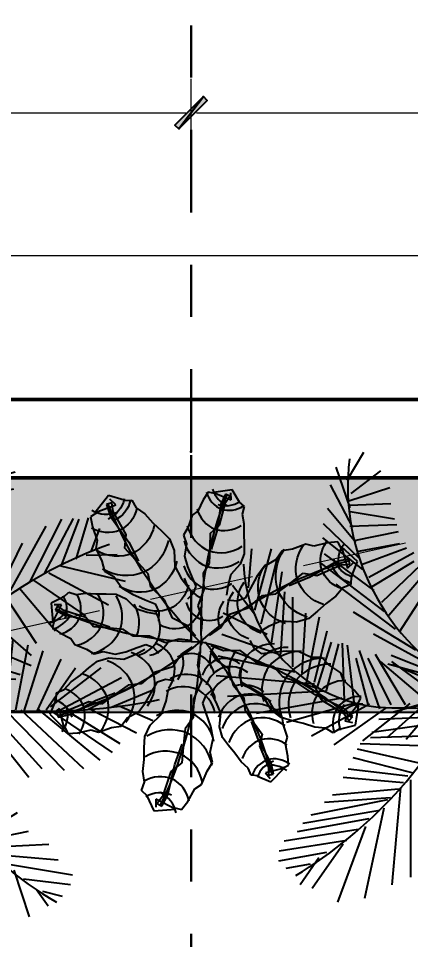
# Model space of a CAD drawing. Header units: millimetres. Extents: x 10610 to 10705, y -16613.7 to -16584.2.
# Drawn here: x 10619.935 to 10620.686, y -16588.079 to -16586.313 of the extents above; entities that cross this region are included whole.
import ezdxf
from ezdxf.enums import TextEntityAlignment as Align

# ---------------------------------------------------------------- set-up
doc = ezdxf.new("R2010")
doc.units = ezdxf.units.MM
doc.linetypes.add('HIDDEN', pattern=[0.375, 0.25, -0.125])
doc.linetypes.add('Punto & Rayas', pattern=[0.335139, 0.15875, -0.088194, 0, -0.088194])
doc.layers.add('01_GRIS 250', color=250, linetype='Continuous', lineweight=9)
doc.layers.add('Muro sin techar', color=160, linetype='Continuous', lineweight=40)
doc.layers.add('Nuevo_Estructura - Forjados', color=7, linetype='Continuous')
doc.layers.add('Nuevo_Estructura - Forjados_Pluma_Nº__209', color=7, linetype='Continuous', lineweight=30, true_color=0x3e4f7b)
doc.layers.add('Nuevo_Estructura - Forjados_Pluma_Nº__219', color=7, linetype='Continuous', lineweight=13, true_color=0x404b6a)
doc.styles.add('Estilo_Generado_1', font='arial.ttf')
doc.styles.add('mahico', font='GOTHIC.TTF', dxfattribs={"width": 0.75})
doc.dimstyles.new('Copia de 50 P', dxfattribs={"dimtxt": 0.1, "dimasz": 0.01, "dimexe": 0.065, "dimexo": 0.0625, "dimgap": 0.025, "dimtad": 1, "dimtih": 1, "dimtoh": 1, "dimzin": 0, "dimdsep": 46, "dimtxsty": 'mahico', "dimblk": 'pa cotas', "dimcen": 0.09, "dimdle": 0.3, "dimclrd": 256, "dimclre": 256, "dimclrt": 256, "dimadec": 0, "dimazin": 0, "dimtfac": 1, "dimtofl": 0, "dimtmove": 0, "dimatfit": 3, "dimfxl": 0.15, "dimfxlon": 1, "dimtolj": 1, "dimtzin": 0, "dimlwd": 5, "dimlwe": 5, "dimarcsym": 0})

# ---------------------------------------------------------------- blocks, each defined once
blk = doc.blocks.new('59')
at = {"color": 61}
for p, q in [((-97528.78, 394161.08), (-97534.29, 394156.5)), ((-97522.81, 394157.97), (-97528.78, 394161.08)), ((-97622.84, 394158.79), (-97633.05, 394147.86)), ((-97612.29, 394154.66), (-97622.84, 394158.79)), ((-97612.82, 394154.53), (-97607.14, 394154.25)), ((-97607.14, 394154.25), (-97604.65, 394148.7)), ((-97534.29, 394156.5), (-97540.79, 394149.17)), ((-97524.85, 394159.77), (-97513.07, 394150.07)), ((-97510.06, 394157.58), (-97524.85, 394159.77)), ((-97513.07, 394150.07), (-97511.86, 394155.54)), ((-97507.46, 394146.55), (-97510.06, 394157.58)), ((-97630.4, 394148.52), (-97636.36, 394145.37)), ((-97604.65, 394148.7), (-97598.98, 394143.93)), ((-97546.08, 394147.31), (-97551.76, 394139.25)), ((-97540.79, 394149.17), (-97546.08, 394147.31)), ((-97636.36, 394145.37), (-97635.72, 394138.23)), ((-97598.98, 394143.93), (-97593.99, 394137.31)), ((-97504.87, 394142.08), (-97508.03, 394136.87)), ((-97507.87, 394146.91), (-97504.87, 394142.08)), ((-97635.72, 394138.23), (-97633.38, 394128.72)), ((-97593.99, 394137.31), (-97588.59, 394131.35)), ((-97551.76, 394139.25), (-97556.86, 394134.31)), ((-97508.03, 394136.87), (-97508.74, 394129.5)), ((-97633.38, 394128.72), (-97634.85, 394123.31)), ((-97588.59, 394131.35), (-97583.73, 394125.26)), ((-97556.86, 394134.31), (-97556.8, 394126.99)), ((-97508.74, 394129.5), (-97511.35, 394121.63)), ((-97634.85, 394123.31), (-97631.45, 394114.06)), ((-97583.73, 394125.26), (-97581.11, 394116.93)), ((-97556.8, 394126.99), (-97560.9, 394118.26)), ((-97581.11, 394116.93), (-97581.81, 394106.11)), ((-97560.9, 394118.26), (-97561.16, 394109.76)), ((-97511.35, 394121.63), (-97513.19, 394113.81)), ((-97631.45, 394114.06), (-97630.28, 394107.06)), ((-97561.16, 394109.76), (-97560.19, 394100.17)), ((-97513.19, 394113.81), (-97515.43, 394106.34)), ((-97501.85, 394110.64), (-97510.04, 394107.93)), ((-97497.17, 394109.21), (-97501.85, 394110.64)), ((-97488.78, 394110.99), (-97497.17, 394109.21)), ((-97482.52, 394111.35), (-97488.78, 394110.99)), ((-97479.94, 394106.05), (-97482.52, 394111.35)), ((-97630.28, 394107.06), (-97624.22, 394102.94)), ((-97624.22, 394102.94), (-97619.36, 394094.61)), ((-97581.81, 394106.11), (-97578.01, 394097.51)), ((-97515.43, 394106.34), (-97520.8, 394099.46)), ((-97516.2, 394107.11), (-97519.96, 394101.92)), ((-97510.04, 394107.93), (-97516.2, 394107.11)), ((-97471.16, 394099.15), (-97480.43, 394108.38)), ((-97480.43, 394108.38), (-97477.19, 394095.43)), ((-97578.01, 394097.51), (-97574.2, 394091.16)), ((-97560.19, 394100.17), (-97559.36, 394092.89)), ((-97527.39, 394097.9), (-97531.99, 394092.05)), ((-97520.8, 394099.46), (-97530.11, 394093.89)), ((-97519.96, 394101.92), (-97527.39, 394097.9)), ((-97477.19, 394095.43), (-97473.49, 394098.66)), ((-97475.07, 394090.04), (-97471.16, 394099.15)), ((-97619.36, 394094.61), (-97612.51, 394089.57)), ((-97559.36, 394092.89), (-97562.92, 394088.05)), ((-97531.99, 394092.05), (-97536.29, 394084.8)), ((-97530.11, 394093.89), (-97535.02, 394085.88)), ((-97475.17, 394090.5), (-97475.57, 394085.55)), ((-97612.51, 394089.57), (-97604.07, 394084.92)), ((-97604.07, 394084.92), (-97597.61, 394081.47)), ((-97562.92, 394088.05), (-97568.53, 394085.01)), ((-97536.29, 394084.8), (-97539.49, 394079.25)), ((-97535.02, 394085.88), (-97538.08, 394079.13)), ((-97475.57, 394085.55), (-97480.5, 394083.52)), ((-97663.78, 394077.52), (-97672.37, 394072.57)), ((-97663.98, 394077.08), (-97660.68, 394080.8)), ((-97660.68, 394080.8), (-97655.52, 394079.46)), ((-97655.52, 394079.46), (-97649.17, 394080.72)), ((-97649.17, 394080.72), (-97641.91, 394080.5)), ((-97641.91, 394080.5), (-97634.89, 394080.92)), ((-97634.89, 394080.92), (-97628.07, 394080.91)), ((-97628.07, 394080.91), (-97620.96, 394078.14)), ((-97620.96, 394078.14), (-97613.95, 394071.73)), ((-97597.61, 394081.47), (-97595.65, 394075.79)), ((-97544.52, 394077.7), (-97550.04, 394078.47)), ((-97539.49, 394079.25), (-97544.52, 394077.7)), ((-97484.83, 394078.7), (-97490.76, 394074.52)), ((-97480.5, 394083.52), (-97484.83, 394078.7)), ((-97672.37, 394072.57), (-97670.5, 394059.62)), ((-97670.5, 394059.62), (-97665.32, 394071.93)), ((-97665.32, 394071.93), (-97670.21, 394071.57)), ((-97613.95, 394071.73), (-97606.01, 394069.62)), ((-97595.65, 394075.79), (-97596.33, 394069.45)), ((-97490.76, 394074.52), (-97496.12, 394069.97)), ((-97606.01, 394069.62), (-97599.59, 394068.74)), ((-97501.58, 394065.88), (-97508.94, 394063.83)), ((-97496.12, 394069.97), (-97501.58, 394065.88)), ((-97669.5, 394061.79), (-97670.61, 394056)), ((-97530.75, 394054.71), (-97534.96, 394059.49)), ((-97526.01, 394061.66), (-97531.67, 394058.51)), ((-97518.38, 394064.74), (-97526.01, 394061.66)), ((-97508.94, 394063.83), (-97518.38, 394064.74)), ((-97500.85, 394059.48), (-97509.19, 394057.83)), ((-97491.42, 394057.43), (-97500.85, 394059.48)), ((-97484.3, 394059.12), (-97491.42, 394057.43)), ((-97478.35, 394055.25), (-97484.3, 394059.12)), ((-97670.61, 394056), (-97665.4, 394052.53)), ((-97665.4, 394052.53), (-97657.62, 394048.92)), ((-97525.23, 394052.32), (-97530.75, 394054.71)), ((-97518.32, 394054.75), (-97525.23, 394052.32)), ((-97509.19, 394057.83), (-97518.32, 394054.75)), ((-97469.22, 394051.51), (-97478.35, 394055.25)), ((-97657.62, 394048.92), (-97654.73, 394044.95)), ((-97611.68, 394044.94), (-97605.79, 394047.46)), ((-97605.79, 394047.46), (-97600.83, 394045.68)), ((-97466.23, 394046.77), (-97469.22, 394051.51)), ((-97457.63, 394042.07), (-97466.23, 394046.77)), ((-97654.73, 394044.95), (-97646.55, 394042.21)), ((-97646.55, 394042.21), (-97641.14, 394039.17)), ((-97641.14, 394039.17), (-97635.01, 394041.06)), ((-97635.01, 394041.06), (-97626.66, 394039.81)), ((-97626.66, 394039.81), (-97619.47, 394041.73)), ((-97619.47, 394041.73), (-97611.68, 394044.94)), ((-97611.4, 394037.56), (-97605.42, 394041.93)), ((-97600.83, 394045.68), (-97596.88, 394041.75)), ((-97451.94, 394037.72), (-97457.63, 394042.07)), ((-97619.61, 394033), (-97611.4, 394037.56)), ((-97452.34, 394033.6), (-97459.17, 394019.95)), ((-97453.64, 394031.21), (-97451.94, 394037.72)), ((-97451.18, 394018.69), (-97452.34, 394033.6)), ((-97644.13, 394023.95), (-97638.51, 394029.35)), ((-97638.51, 394029.35), (-97630.46, 394032.71)), ((-97630.46, 394032.71), (-97619.61, 394033)), ((-97541.72, 394026.63), (-97540.94, 394032.65)), ((-97526.64, 394027.03), (-97533.9, 394028.51)), ((-97517.74, 394024.02), (-97526.64, 394027.03)), ((-97649.58, 394018.04), (-97644.13, 394023.95)), ((-97593.64, 394019.5), (-97588.16, 394021.97)), ((-97588.16, 394021.97), (-97581.79, 394021.86)), ((-97587.93, 394014.07), (-97586.74, 394020.44)), ((-97563.77, 394018.06), (-97559.64, 394021.82)), ((-97539.97, 394021.17), (-97541.72, 394026.63)), ((-97533.9, 394017.74), (-97539.97, 394021.17)), ((-97510.23, 394016.2), (-97517.74, 394024.02)), ((-97655.72, 394012.46), (-97649.58, 394018.04)), ((-97596.5, 394012.75), (-97593.64, 394019.5)), ((-97590.42, 394006.23), (-97587.93, 394014.07)), ((-97565.78, 394013.2), (-97563.77, 394018.06)), ((-97525.96, 394013.14), (-97533.9, 394017.74)), ((-97502.32, 394012.5), (-97510.23, 394016.2)), ((-97461.09, 394014.18), (-97465.13, 394010.18)), ((-97461.35, 394013.7), (-97451.18, 394018.69)), ((-97459.17, 394019.95), (-97453.56, 394019.99)), ((-97659.95, 394006.39), (-97655.72, 394012.46)), ((-97600.36, 394003.93), (-97596.5, 394012.75)), ((-97563.55, 394007.19), (-97565.78, 394013.2)), ((-97558.99, 394006.31), (-97562.48, 394012.44)), ((-97519.54, 394008.19), (-97525.96, 394013.14)), ((-97515.09, 394000.15), (-97519.54, 394008.19)), ((-97494.54, 394011.98), (-97502.32, 394012.5)), ((-97486.51, 394011.93), (-97494.54, 394011.98)), ((-97478.25, 394011.14), (-97486.51, 394011.93)), ((-97470.91, 394012.09), (-97478.25, 394011.14)), ((-97465.13, 394010.18), (-97470.91, 394012.09)), ((-97665.26, 394003.41), (-97659.95, 394006.39)), ((-97665.03, 393997.73), (-97665.26, 394003.41)), ((-97604.76, 393996.65), (-97600.36, 394003.93)), ((-97597.16, 393999.55), (-97590.42, 394006.23)), ((-97560.72, 393999.25), (-97563.55, 394007.19)), ((-97555.55, 393998.04), (-97558.99, 394006.31)), ((-97665.2, 393998.24), (-97668.36, 393987.36)), ((-97612.62, 393991.05), (-97604.76, 393996.65)), ((-97600.28, 393992.58), (-97597.16, 393999.55)), ((-97559.16, 393991.98), (-97560.72, 393999.25)), ((-97556.45, 393987.75), (-97555.55, 393998.04)), ((-97509.41, 393996.1), (-97515.09, 394000.15)), ((-97508.45, 393989.41), (-97509.41, 393996.1)), ((-97662.04, 393992.42), (-97665.78, 393988.25)), ((-97616.16, 393984.64), (-97612.62, 393991.05)), ((-97600.63, 393985.77), (-97600.28, 393992.58)), ((-97560.81, 393983.7), (-97559.16, 393991.98)), ((-97505.41, 393980.52), (-97508.45, 393989.41)), ((-97668.36, 393987.36), (-97656.55, 393978.18)), ((-97631.94, 393978.62), (-97623.03, 393982.85)), ((-97623.03, 393982.85), (-97616.16, 393984.64)), ((-97600.55, 393978.73), (-97600.63, 393985.77)), ((-97559.23, 393977.49), (-97560.81, 393983.7)), ((-97554.14, 393979.76), (-97556.45, 393987.75)), ((-97657.44, 393980.76), (-97653.76, 393975.11)), ((-97653.76, 393975.11), (-97646.72, 393976.39)), ((-97646.72, 393976.39), (-97637.45, 393979.59)), ((-97637.45, 393979.59), (-97631.94, 393978.62)), ((-97601.12, 393971.5), (-97600.55, 393978.73)), ((-97562.53, 393972.23), (-97559.23, 393977.49)), ((-97549.63, 393973.86), (-97554.14, 393979.76)), ((-97506.92, 393975.4), (-97505.41, 393980.52)), ((-97600.18, 393965.09), (-97601.12, 393971.5)), ((-97565.67, 393964.19), (-97562.53, 393972.23)), ((-97544.62, 393968.07), (-97549.63, 393973.86)), ((-97504.89, 393966.29), (-97506.92, 393975.4)), ((-97601.77, 393960.01), (-97600.18, 393965.09)), ((-97569.77, 393961.5), (-97565.67, 393964.19)), ((-97540.01, 393961.66), (-97544.62, 393968.07)), ((-97504.44, 393959.48), (-97504.89, 393966.29)), ((-97598.22, 393956.53), (-97601.77, 393960.01)), ((-97573.76, 393953.91), (-97569.77, 393961.5)), ((-97534.72, 393956.99), (-97540.01, 393961.66)), ((-97532.46, 393951.65), (-97534.72, 393956.99)), ((-97517.6, 393946.99), (-97507.65, 393957.17)), ((-97510.18, 393956.61), (-97504.44, 393959.48)), ((-97598.64, 393956.75), (-97594.12, 393947.92)), ((-97593.13, 393954.93), (-97593.01, 393950.03)), ((-97581.1, 393949.16), (-97593.13, 393954.93)), ((-97577.48, 393948.87), (-97573.76, 393953.91)), ((-97527.06, 393951.26), (-97532.46, 393951.65)), ((-97527.57, 393951.14), (-97517.6, 393946.99)), ((-97521.72, 393953.51), (-97518.17, 393949.52)), ((-97594.12, 393947.92), (-97581.1, 393949.16)), ((-97583.21, 393950.26), (-97577.48, 393948.87))]:
    blk.add_line(p, q, dxfattribs=at)
at = {"color": 42}
for p, q in [((-97621.01, 394153.64), (-97624.71, 394152.72)), ((-97618.37, 394152.04), (-97622.19, 394156.15)), ((-97620.63, 394147.56), (-97621.01, 394153.64)), ((-97516.11, 394155.67), (-97521.89, 394149.15)), ((-97513.26, 394153.14), (-97516.11, 394155.67)), ((-97633.05, 394147.86), (-97618.37, 394152.04)), ((-97624.71, 394152.72), (-97622.63, 394144.27)), ((-97613.16, 394130.9), (-97620.63, 394147.56)), ((-97521.89, 394149.15), (-97531.12, 394129.69)), ((-97527.51, 394133.77), (-97518.05, 394149.38)), ((-97518.05, 394149.38), (-97513.26, 394153.14)), ((-97622.63, 394144.27), (-97611.86, 394125.61)), ((-97614.78, 394121.53), (-97613.16, 394130.9)), ((-97539.38, 394119.55), (-97536.14, 394129.78)), ((-97531.12, 394129.69), (-97539.24, 394117.25)), ((-97536.14, 394129.78), (-97527.51, 394133.77)), ((-97611.86, 394125.61), (-97606.23, 394111.86)), ((-97608.2, 394113.06), (-97614.78, 394121.53)), ((-97543.65, 394107.34), (-97539.38, 394119.55)), ((-97600.58, 394102.6), (-97608.2, 394113.06)), ((-97550.6, 394101.14), (-97543.65, 394107.34)), ((-97599.42, 394093.36), (-97600.58, 394102.6)), ((-97553.7, 394088.61), (-97550.6, 394101.14)), ((-97483.87, 394099.37), (-97500.48, 394090.48)), ((-97495.83, 394091.47), (-97481.05, 394097.53)), ((-97476.42, 394100.96), (-97483.87, 394099.37)), ((-97481.05, 394097.53), (-97475.72, 394097.69)), ((-97475.72, 394097.69), (-97476.42, 394100.96)), ((-97590.87, 394083.69), (-97599.42, 394093.36)), ((-97500.48, 394090.48), (-97512.67, 394085.93)), ((-97511.57, 394087.63), (-97503.97, 394093.14)), ((-97503.97, 394093.14), (-97495.83, 394091.47)), ((-97561.91, 394077.7), (-97553.7, 394088.61)), ((-97520.92, 394081.25), (-97511.57, 394087.63)), ((-97586.55, 394070.74), (-97590.87, 394083.69)), ((-97561.62, 394066.53), (-97561.91, 394077.7)), ((-97537.74, 394073.29), (-97529.04, 394080.5)), ((-97529.04, 394080.5), (-97520.92, 394081.25)), ((-97549.18, 394069.88), (-97537.74, 394073.29)), ((-97667.85, 394071), (-97669.26, 394067.98)), ((-97669.26, 394067.98), (-97662.34, 394064.77)), ((-97663.5, 394067.93), (-97667.85, 394071)), ((-97648.04, 394063.91), (-97663.5, 394067.93)), ((-97662.34, 394064.77), (-97643.72, 394061.9)), ((-97577.2, 394064.63), (-97586.55, 394070.74)), ((-97564.95, 394057.84), (-97561.62, 394066.53)), ((-97554.78, 394061.87), (-97549.18, 394069.88)), ((-97642.53, 394057.68), (-97648.04, 394063.91)), ((-97643.72, 394061.9), (-97631.25, 394058.22)), ((-97571.94, 394056.96), (-97577.2, 394064.63)), ((-97561.64, 394057.49), (-97554.78, 394061.87)), ((-97633.15, 394057.53), (-97642.53, 394057.68)), ((-97621.84, 394057.01), (-97633.15, 394057.53)), ((-97614.89, 394052.73), (-97621.84, 394057.01)), ((-97603.61, 394053.28), (-97614.89, 394052.73)), ((-97592.41, 394049.13), (-97603.61, 394053.28)), ((-97583.12, 394052.17), (-97592.41, 394049.13)), ((-97575, 394051.56), (-97583.12, 394052.17)), ((-97571.56, 394047.28), (-97578.73, 394041.35)), ((-97560.64, 394049.95), (-97551.43, 394048.64)), ((-97551.43, 394048.64), (-97540.61, 394051.41)), ((-97540.61, 394051.41), (-97528.15, 394045.85)), ((-97528.15, 394045.85), (-97515.24, 394045.62)), ((-97578.73, 394041.35), (-97583.96, 394031.48)), ((-97568.37, 394044.15), (-97569.38, 394036.07)), ((-97563.9, 394045.07), (-97559.06, 394037.64)), ((-97515.24, 394045.62), (-97507.64, 394040.23)), ((-97507.64, 394040.23), (-97494.78, 394038.79)), ((-97569.38, 394036.07), (-97566.8, 394026.65)), ((-97559.06, 394037.64), (-97550.28, 394031.63)), ((-97483.06, 394033), (-97497, 394038.14)), ((-97494.78, 394038.79), (-97484.1, 394037.91)), ((-97484.1, 394037.91), (-97478.28, 394030.39)), ((-97583.96, 394031.48), (-97596.47, 394026.01)), ((-97550.28, 394031.63), (-97546.45, 394019.2)), ((-97462.03, 394028.34), (-97483.06, 394033)), ((-97478.28, 394030.39), (-97460.95, 394024.65)), ((-97454.39, 394024.17), (-97462.03, 394028.34)), ((-97596.47, 394026.01), (-97605.32, 394016.62)), ((-97566.8, 394026.65), (-97571.49, 394015.66)), ((-97460.95, 394024.65), (-97456.21, 394020.82)), ((-97456.21, 394020.82), (-97454.39, 394024.17)), ((-97614.42, 394014.62), (-97624.14, 394006.08)), ((-97605.32, 394016.62), (-97614.42, 394014.62)), ((-97571.49, 394015.66), (-97571.49, 394004.37)), ((-97546.45, 394019.2), (-97538.51, 394009.81)), ((-97636.31, 394001.3), (-97623.13, 394008.16)), ((-97538.51, 394009.81), (-97537.6, 394000.98)), ((-97653.91, 393988.89), (-97636.31, 394001.3)), ((-97624.14, 394006.08), (-97631.98, 393998.77)), ((-97571.49, 394004.37), (-97576.1, 393997.64)), ((-97641.46, 393999.53), (-97657.37, 393990.57)), ((-97631.98, 393998.77), (-97641.46, 393999.53)), ((-97576.1, 393997.64), (-97577.17, 393986.37)), ((-97537.6, 394000.98), (-97530.57, 393990.86)), ((-97657.37, 393990.57), (-97663.39, 393989.65)), ((-97663.39, 393989.65), (-97662.14, 393986.05)), ((-97662.14, 393986.05), (-97653.91, 393988.89)), ((-97656.55, 393978.18), (-97662.04, 393992.42)), ((-97527.35, 393978.82), (-97532.42, 393992.04)), ((-97530.57, 393990.86), (-97524.48, 393982.65)), ((-97582.06, 393976.02), (-97577.77, 393988.3)), ((-97577.17, 393986.37), (-97577.78, 393977)), ((-97524.48, 393982.65), (-97526.23, 393973.76)), ((-97585.83, 393957.56), (-97582.06, 393976.02)), ((-97577.78, 393977), (-97584.28, 393971.81)), ((-97517.5, 393960.82), (-97527.35, 393978.82)), ((-97584.28, 393971.81), (-97589.05, 393956.56)), ((-97526.23, 393973.76), (-97519.47, 393957.73)), ((-97589.38, 393950.81), (-97585.83, 393957.56)), ((-97507.65, 393957.17), (-97521.72, 393953.51)), ((-97519.47, 393957.73), (-97519.24, 393951.93)), ((-97515.69, 393952.72), (-97517.5, 393960.82)), ((-97589.05, 393956.56), (-97592.33, 393952.36)), ((-97592.33, 393952.36), (-97589.38, 393950.81)), ((-97519.24, 393951.93), (-97515.69, 393952.72))]:
    blk.add_line(p, q, dxfattribs=at)
at = {"color": 61}
for centre, major_axis, start_param, end_param in [((-97510.01, 394160.89), (-14.11, 14.11), 0.760159, 1.684713), ((-97504.67, 394161.98), (-14.11, 14.11), 0.760159, 1.684713), ((-97516.91, 394150.33), (-16.94, 16.94), 0.760159, 1.684713), ((-97512.67, 394165.99), (-14.11, 14.11), 1.736406, 2.66096), ((-97511.26, 394161.84), (-14.11, 14.11), 1.736406, 2.66096), ((-97524.26, 394135.36), (22.58, 22.58), 2.330955, 3.255509), ((-97522.25, 394139.83), (21.17, 21.17), 2.330955, 3.255509), ((-97518.42, 394151.47), (16.94, 16.94), 3.307202, 4.231756), ((-97533.03, 394119.67), (-19.76, 19.76), 0.760159, 1.684713), ((-97524.14, 394141.25), (21.17, 21.17), 3.307202, 4.231756), ((-97537.73, 394110.4), (-18.35, 18.35), 0.760159, 1.684713), ((-97526.27, 394136.88), (-22.58, 22.58), 1.736406, 2.66096), ((-97479.76, 394097.62), (-14.82, 14.82), 0.124017, 1.04857), ((-97469.41, 394101.45), (12.35, 12.35), 1.694813, 2.619367), ((-97465.08, 394099.45), (12.35, 12.35), 1.694813, 2.619367), ((-97498.62, 394088.38), (18.52, 18.52), 1.694813, 2.619367), ((-97488.97, 394093), (18.52, 18.52), 1.694813, 2.619367), ((-97542.19, 394101.04), (-16.94, 16.94), 0.760159, 1.684713), ((-97534.79, 394120.99), (-19.76, 19.76), 1.736406, 2.66096), ((-97507.04, 394084.41), (-17.29, 17.29), 0.124017, 1.04857), ((-97469.8, 394102.77), (12.35, 12.35), 2.67106, 3.595614), ((-97468.63, 394106.43), (-12.35, 12.35), 1.100264, 2.024817), ((-97515.17, 394080.33), (16.05, 16.05), 1.694813, 2.619367), ((-97480.23, 394099.2), (14.82, 14.82), 2.67106, 3.595614), ((-97489.56, 394094.98), (18.52, 18.52), 2.67106, 3.595614), ((-97678.77, 394068.27), (-12.35, 12.35), 3.59778, 4.522334), ((-97675.64, 394070.5), (-12.35, 12.35), 3.59778, 4.522334), ((-97665.16, 394067.09), (14.82, 14.82), 5.168576, 6.09313), ((-97655.16, 394064.86), (18.52, 18.52), 5.168576, 6.09313), ((-97543.7, 394102.18), (-16.94, 16.94), 1.736406, 2.66096), ((-97538.55, 394067.14), (12.35, 12.35), 1.694813, 2.619367), ((-97531.23, 394071.48), (-13.58, 13.58), 0.124017, 1.04857), ((-97507.59, 394086.26), (-17.29, 17.29), 1.100264, 2.024817), ((-97499.21, 394090.36), (18.52, 18.52), 2.67106, 3.595614), ((-97644.67, 394062.76), (18.52, 18.52), 5.168576, 6.09313), ((-97626.51, 394059.52), (16.05, 16.05), 5.168576, 6.09313), ((-97547.88, 394092.4), (-15.53, 15.53), 1.736406, 2.66096), ((-97523.64, 394077.65), (14.82, 14.82), 2.67106, 3.595614), ((-97677.41, 394075.98), (12.35, 12.35), 4.192329, 5.116883), ((-97675.16, 394071.79), (12.35, 12.35), 4.192329, 5.116883), ((-97599.75, 394056.42), (-12.35, 12.35), 3.59778, 4.522334), ((-97531.67, 394072.93), (13.58, 13.58), 2.67106, 3.595614), ((-97664.58, 394068.64), (14.82, 14.82), 4.192329, 5.116883), ((-97554.76, 394075.19), (12.7, 12.7), 3.307202, 4.231756), ((-97542.04, 394042.6), (12.7, 12.7), 0.985148, 1.909702), ((-97538.94, 394068.46), (12.35, 12.35), 2.67106, 3.595614), ((-97523.86, 394039.43), (15.53, 15.53), 0.985148, 1.909702), ((-97513.45, 394037.4), (-16.94, 16.94), -0.585648, 0.338905), ((-97493.26, 394032.63), (19.76, 19.76), 0.985148, 1.909702), ((-97476, 394027.58), (22.58, 22.58), 0.985148, 1.909702), ((-97654.44, 394066.8), (-18.52, 18.52), 2.621533, 3.546087), ((-97643.95, 394064.7), (-18.52, 18.52), 2.621533, 3.546087), ((-97625.89, 394061.2), (-16.05, 16.05), 2.621533, 3.546087), ((-97465.16, 394024.75), (-19.76, 19.76), -0.585648, 0.338905), ((-97616.92, 394059.81), (-14.82, 14.82), 2.621533, 3.546087), ((-97599.27, 394057.71), (-12.35, 12.35), 2.621533, 3.546087), ((-97541.46, 394043.89), (-12.7, 12.7), 0.390599, 1.315152), ((-97523.15, 394041.02), (15.53, 15.53), 1.961395, 2.885949), ((-97512.68, 394039.13), (-16.94, 16.94), 0.390599, 1.315152), ((-97553.15, 394020.02), (13.45, 13.45), 0.133498, 1.058051), ((-97492.36, 394034.64), (-19.76, 19.76), 0.390599, 1.315152), ((-97474.97, 394029.88), (22.58, 22.58), 1.961395, 2.885949), ((-97453.33, 394021.49), (15.53, 15.53), 0.985148, 1.909702), ((-97548.35, 394012.1), (14.79, 14.79), 0.133498, 1.058051), ((-97464.26, 394026.76), (19.76, 19.76), 1.961395, 2.885949), ((-97445.68, 394014.42), (14.11, 14.11), 0.985148, 1.909702), ((-97577.03, 394011.81), (-13.58, 13.58), 4.143413, 5.067966), ((-97546.77, 394012.59), (-14.79, 14.79), -0.461052, 0.463502), ((-97452.62, 394023.07), (-15.53, 15.53), 0.390599, 1.315152), ((-97443.56, 394023.12), (-14.11, 14.11), 0.390599, 1.315152), ((-97577.14, 394002.03), (-14.82, 14.82), -1.163526, -0.238972), ((-97578.66, 394002.68), (-14.82, 14.82), 4.143413, 5.067966), ((-97538.55, 393994.7), (-17.48, 17.48), -1.437299, -0.512745), ((-97536.68, 393995.27), (17.48, 17.48), 1.109745, 2.034298), ((-97580.77, 393984.19), (-17.29, 17.29), -1.163526, -0.238972), ((-97527.46, 393977.43), (20.17, 20.17), 1.109745, 2.034298), ((-97529.61, 393976.77), (20.17, 20.17), 0.133498, 1.058051), ((-97584.68, 393968.91), (19.76, 19.76), 0.407271, 1.331824), ((-97586.71, 393969.77), (-19.76, 19.76), 4.143413, 5.067966), ((-97522.04, 393960.81), (18.83, 18.83), 0.133498, 1.058051), ((-97587.25, 393959.49), (17.29, 17.29), 0.407271, 1.331824), ((-97589.02, 393960.25), (-17.29, 17.29), 4.143413, 5.067966), ((-97520.03, 393961.43), (18.83, 18.83), 1.109745, 2.034298), ((-97515.37, 393950.77), (-14.79, 14.79), -0.461052, 0.463502), ((-97516.95, 393950.29), (-14.79, 14.79), -1.437299, -0.512745), ((-97590.31, 393949.25), (13.58, 13.58), 0.407271, 1.331824), ((-97591.7, 393949.85), (13.58, 13.58), 5.714209, 6.638762), ((-97590.14, 393941.32), (-12.35, 12.35), -1.163526, -0.238972), ((-97597.77, 393943.05), (12.35, 12.35), 5.714209, 6.638762), ((-97593.47, 393945.1), (-12.35, 12.35), 4.143413, 5.067966), ((-97509.65, 393944.3), (13.45, 13.45), 1.109745, 2.034298), ((-97517.22, 393940.37), (13.45, 13.45), 0.133498, 1.058051)]:
    blk.add_ellipse(centre, major_axis=major_axis, ratio=1, start_param=start_param, end_param=end_param, dxfattribs=at)
at = {"color": 61, "extrusion": (0, 0, -1)}
for centre, major_axis, start_param, end_param in [((-97631.25, 394161.42), (-14.11, 14.11), 2.655582, 3.580136), ((-97627.03, 394160.22), (-14.11, 14.11), 2.655582, 3.580136), ((-97623.4, 394165.72), (14.11, 14.11), 2.061033, 2.985586), ((-97625.1, 394154.76), (15.53, 15.53), 1.084786, 2.009339), ((-97623.45, 394155.31), (15.53, 15.53), 2.061033, 2.985586), ((-97619.95, 394143.69), (-19.76, 19.76), 2.655582, 3.580136), ((-97615.01, 394133.69), (22.58, 22.58), 1.084786, 2.009339), ((-97617.86, 394144.39), (19.76, 19.76), 2.061033, 2.985586), ((-97606.78, 394117.65), (19.76, 19.76), 1.084786, 2.009339), ((-97612.62, 394134.48), (-22.58, 22.58), 3.631829, 4.556383), ((-97604.69, 394118.35), (-19.76, 19.76), 3.631829, 4.556383), ((-97596.36, 394099.63), (16.94, 16.94), 1.084786, 2.009339), ((-97590.68, 394090.64), (15.53, 15.53), 1.084786, 2.009339), ((-97594.57, 394100.23), (16.94, 16.94), 2.061033, 2.985586), ((-97589.04, 394091.18), (-15.53, 15.53), 3.631829, 4.556383), ((-97583.82, 394082.99), (14.11, 14.11), 2.061033, 2.985586), ((-97595.78, 394031.66), (-14.11, 14.11), 0.993951, 1.918505), ((-97611.84, 394019.09), (16.94, 16.94), -0.576845, 0.347708), ((-97596.41, 394033.1), (14.11, 14.11), 0.399402, 1.323955), ((-97628.84, 394007.08), (-19.76, 19.76), 0.993951, 1.918505), ((-97644.06, 393997.43), (-22.58, 22.58), 0.993951, 1.918505), ((-97612.6, 394020.83), (16.94, 16.94), 0.399402, 1.323955), ((-97653.58, 393991.6), (19.76, 19.76), -0.576845, 0.347708), ((-97629.72, 394009.1), (-19.76, 19.76), 1.970198, 2.894752), ((-97645.07, 393999.74), (-22.58, 22.58), 1.970198, 2.894752), ((-97669.4, 393983.06), (-14.11, 14.11), 0.993951, 1.918505), ((-97664.14, 393985.48), (-15.53, 15.53), 0.993951, 1.918505), ((-97654.46, 393993.62), (-19.76, 19.76), 1.970198, 2.894752), ((-97670.21, 393978.74), (-14.11, 14.11), 0.993951, 1.918505), ((-97664.83, 393987.06), (-15.53, 15.53), 1.970198, 2.894752), ((-97675.21, 393986.17), (14.11, 14.11), 0.399402, 1.323955)]:
    blk.add_ellipse(centre, major_axis=major_axis, ratio=1, start_param=start_param, end_param=end_param, dxfattribs=at)
at = {"color": 42}
for centre, major_axis, start_param, end_param in [((-97301.13, 393982.22), (194.56, 194.56), 1.677498, 2.104505), ((-97415.27, 393867.12), (170.24, 170.24), 1.041356, 1.468363), ((-97577.74, 394291.69), (-170.24, 170.24), 1.968076, 2.395083), ((-97808.34, 394053.15), (-170.24, 170.24), 3.489955, 3.916963), ((-97575.51, 393775.9), (-194.56, 194.56), -1.239106, -0.812098), ((-97769.66, 393883.73), (-185.35, 185.35), 4.192429, 4.619437)]:
    blk.add_ellipse(centre, major_axis=major_axis, ratio=1, start_param=start_param, end_param=end_param, dxfattribs=at)
at = {"color": 42, "extrusion": (0, 0, -1)}
for centre, start_param, end_param in [((-97359.84, 394231.12), 4.782832, 5.20984), ((-97764.25, 394242.72), 3.121202, 3.548209)]:
    blk.add_ellipse(centre, major_axis=(-194.56, 194.56), ratio=1, start_param=start_param, end_param=end_param, dxfattribs=at)
blk = doc.blocks.new('A$C3BDE78F2')
at = {"color": 64, "lineweight": 25}
for p, q in [((1.3267, 2.3421), (1.3747, 2.9027)), ((1.3965, 2.4526), (1.4882, 2.8904)), ((1.4926, 2.5344), (1.6104, 2.87)), ((1.6104, 2.6122), (1.7327, 2.8618)), ((1.2874, 2.2725), (1.2568, 2.8372)), ((1.7196, 2.6776), (1.8898, 2.8086)), ((1.7501, 2.6817), (2.0994, 2.5876)), ((1.8767, 2.7186), (2.0994, 2.6981)), ((1.2481, 2.1865), (1.1608, 2.6735)), ((1.6715, 2.6449), (2.0426, 2.5549)), ((1.5624, 2.5876), (1.9684, 2.5262)), ((0.3663, 2.2725), (0.3182, 2.5467)), ((0.4361, 2.1579), (0.375, 2.5426)), ((1.5013, 2.5344), (1.8549, 2.5098)), ((0.3008, 2.3666), (0.2746, 2.5058)), ((0.4972, 2.0924), (0.4317, 2.5139)), ((1.2175, 2.117), (1.1084, 2.5017)), ((0.3357, 2.3175), (0.1829, 2.4239)), ((0.5583, 2.031), (0.4841, 2.4403)), ((1.4271, 2.4648), (1.8243, 2.4648)), ((0.6064, 1.9696), (0.5321, 2.4075)), ((1.3354, 2.3871), (1.7108, 2.3134)), ((1.3878, 2.4116), (1.7327, 2.3912)), ((0.4143, 2.1784), (0.1611, 2.3543)), ((0.6675, 1.9246), (0.5802, 2.3625)), ((1.2132, 2.0269), (1.0298, 2.3584)), ((1.3048, 2.3257), (1.5668, 2.2438)), ((1.3398, 2.3421), (1.6322, 2.2684)), ((0.6544, 2.2848), (0.6806, 1.9083)), ((1.2917, 2.2725), (1.558, 2.2029)), ((1.7413, 1.9425), (2.0165, 2.3015)), ((1.8626, 2.0013), (2.0712, 2.2838)), ((1.9819, 2.0657), (2.1635, 2.2932)), ((2.0422, 2.0834), (2.2416, 2.2895)), ((2.1357, 2.1065), (2.3299, 2.2675)), ((0.5147, 2.0515), (0.0825, 2.2111)), ((0.7286, 1.8632), (0.6937, 2.2397)), ((1.1913, 1.9369), (0.9818, 2.2316)), ((1.6405, 1.8799), (1.8982, 2.2178)), ((2.222, 2.123), (2.4643, 2.2502)), ((2.3344, 2.1383), (2.5661, 2.218)), ((0.7635, 1.8346), (0.7941, 2.1784)), ((1.235, 2.1702), (1.5624, 2.1824)), ((0.8028, 1.81), (0.8421, 2.1497)), ((0.8203, 1.7773), (0.9076, 2.1211)), ((1.2088, 2.1129), (1.5493, 2.1538)), ((1.2132, 2.0351), (1.4751, 2.1047)), ((1.522, 1.7634), (1.7381, 2.1183)), ((2.1482, 2.1155), (2.1997, 1.8633)), ((2.2287, 2.1392), (2.2383, 1.871)), ((2.3122, 2.138), (2.2709, 1.886)), ((2.3491, 2.1417), (2.359, 1.9066)), ((2.373, 2.1461), (2.4496, 1.9119)), ((2.4163, 2.1331), (2.5454, 1.9623)), ((2.4913, 2.1543), (2.6518, 2.0602)), ((0.6195, 1.9451), (0.1043, 2.0556)), ((0.877, 1.7446), (0.9556, 2.0965)), ((0.9731, 1.6873), (0.9862, 2.0801)), ((1.2175, 1.7978), (1.0036, 2.0679)), ((1.187, 1.9696), (1.5187, 2.0842)), ((2.0112, 2.0725), (2.1056, 1.8169)), ((2.0841, 2.0993), (2.1297, 1.8542)), ((1.0342, 1.6381), (1.0211, 2.0228)), ((1.1128, 1.5768), (1.0516, 2.0147)), ((1.2088, 1.9042), (1.4751, 2.0351)), ((1.4165, 1.6462), (1.612, 2.0048)), ((1.8801, 2.0224), (2.0299, 1.7724)), ((1.9372, 2.0321), (2.0798, 1.7756)), ((1.1433, 1.5481), (1.1259, 1.9737)), ((1.2088, 1.8223), (1.4969, 1.9942)), ((1.235, 1.7036), (1.4576, 1.9655)), ((1.7962, 1.9577), (2.0095, 1.7336)), ((0.7373, 1.851), (0.1829, 1.9001)), ((1.2219, 1.7036), (1.0211, 1.9287)), ((1.283, 1.4867), (1.1651, 1.896)), ((1.187, 1.5277), (1.1913, 1.9001)), ((1.2481, 1.6177), (1.4576, 1.9001)), ((1.2874, 1.5317), (1.4402, 1.896)), ((1.3239, 1.4954), (1.4417, 1.9236)), ((1.3607, 1.5747), (1.4909, 1.9034)), ((1.7221, 1.9173), (1.974, 1.7009)), ((1.2612, 1.4949), (1.1826, 1.8428)), ((1.6268, 1.8572), (1.945, 1.6515)), ((0.781, 1.7937), (0.2266, 1.7937)), ((1.2394, 1.6259), (1.0123, 1.8182)), ((1.2743, 1.5113), (0.9556, 1.7446)), ((1.5305, 1.741), (1.8892, 1.58)), ((0.8727, 1.7282), (0.2397, 1.6954)), ((1.2369, 1.4448), (0.8046, 1.6951)), ((1.3223, 1.4622), (1.6759, 1.7241)), ((1.379, 1.4663), (1.6934, 1.7159)), ((1.4052, 1.4704), (1.8243, 1.7241)), ((1.4882, 1.4704), (1.8898, 1.6914)), ((1.5842, 1.4785), (1.9946, 1.6954)), ((0.9905, 1.6545), (0.3401, 1.6136)), ((1.0874, 1.4093), (0.7718, 1.6414)), ((1.4558, 1.6772), (1.8173, 1.534)), ((1.7196, 1.4745), (2.0994, 1.6545)), ((1.0473, 1.6013), (0.471, 1.544)), ((1.387, 1.6064), (1.7621, 1.4858)), ((1.8287, 1.4458), (2.2871, 1.6095)), ((1.0054, 1.3617), (0.6015, 1.562)), ((1.9116, 1.4253), (2.3526, 1.544)), ((1.2044, 1.5113), (0.5933, 1.5195)), ((1.3369, 1.4948), (1.6933, 1.4149)), ((1.558, 1.4745), (1.7021, 1.2043)), ((1.9815, 1.409), (2.4748, 1.499)), ((0.917, 1.3298), (0.4103, 1.4387)), ((1.2917, 1.454), (0.6937, 1.4335)), ((1.3005, 1.4335), (1.0429, 1.3435)), ((1.2499, 1.4464), (1.0904, 1.1085)), ((1.1291, 1.4269), (1.0917, 1.0633)), ((1.3092, 1.454), (1.4969, 1.2084)), ((1.3965, 1.4663), (1.6672, 1.2371)), ((1.737, 1.4622), (1.8025, 1.1471)), ((1.8549, 1.4294), (1.868, 1.1266)), ((1.916, 1.4212), (1.9946, 1.0652)), ((2.0513, 1.3762), (2.4879, 1.454)), ((1.2961, 1.3926), (1.0298, 1.2821)), ((1.0698, 1.374), (1.0439, 1.0242)), ((1.3048, 1.3803), (1.5013, 1.1184)), ((1.3572, 1.4172), (1.3398, 0.9752)), ((1.3703, 1.4131), (1.7894, 1.3394)), ((1.4227, 1.3721), (1.8811, 1.2084)), ((2.0164, 1.3844), (2.0863, 1.0529)), ((2.1037, 1.3517), (2.597, 1.3967)), ((0.9853, 1.3468), (1.0321, 1.0474)), ((1.2961, 1.3476), (0.9905, 1.1962)), ((1.4314, 1.3558), (1.3965, 0.8197)), ((2.1124, 1.3476), (2.1823, 1.012)), ((2.1954, 1.3189), (2.6319, 1.3189)), ((0.7683, 1.2532), (0.3089, 1.3021)), ((0.8366, 1.2701), (0.9649, 1.0224)), ((0.9104, 1.3125), (1.0023, 1.0395)), ((1.2874, 1.2821), (0.9207, 1.0775)), ((1.2743, 1.2821), (1.5187, 1.0161)), ((1.5187, 1.2821), (1.9466, 1.0939)), ((2.2085, 1.3026), (2.2914, 0.9465)), ((2.2696, 1.2739), (2.7236, 1.233)), ((0.778, 1.2462), (0.9242, 0.9966)), ((1.558, 1.2412), (1.4227, 0.7951)), ((2.3002, 1.2535), (2.3831, 0.8974)), ((2.37, 1.2125), (2.7323, 1.1552)), ((0.6538, 1.185), (0.2076, 1.1984)), ((0.7124, 1.2089), (0.8748, 0.9697)), ((1.2655, 1.2003), (0.8639, 0.9629)), ((1.6104, 1.188), (2.012, 0.9997)), ((2.4049, 1.188), (2.4835, 0.8319)), ((0.5576, 1.1109), (0.1194, 1.0965)), ((0.6271, 1.1527), (0.8124, 0.9411)), ((1.2306, 1.1225), (0.8552, 0.8524)), ((1.2568, 1.1348), (1.5493, 0.9424)), ((1.6322, 1.1143), (1.4751, 0.7337)), ((2.4748, 1.143), (2.7585, 1.0775)), ((0.5032, 1.0545), (0.6999, 0.8567)), ((0.5597, 1.0947), (0.7544, 0.9131)), ((1.235, 1.0652), (0.8377, 0.746)), ((1.7327, 1.0611), (2.0819, 0.8892)), ((2.501, 1.102), (2.5796, 0.8237)), ((2.5446, 1.0734), (2.6887, 1.0079)), ((2.5534, 1.0693), (2.6407, 0.9138)), ((0.4581, 1.0281), (0.0217, 0.9644)), ((0.4721, 1.0217), (0.5289, 0.7483)), ((0.5019, 1.0296), (0.6353, 0.8114)), ((1.7719, 1.0079), (1.5318, 0.7337)), ((0.3976, 0.9503), (0.3656, 0.5791)), ((0.4363, 0.9923), (0.4557, 0.6318)), ((1.2175, 0.9752), (0.8858, 0.6723)), ((1.2175, 0.9834), (1.5842, 0.8892)), ((1.8112, 0.9588), (2.1736, 0.7828)), ((0.39, 0.9411), (0, 0.8585)), ((0.3442, 0.8858), (0.2791, 0.4979)), ((1.2175, 0.877), (0.877, 0.5455)), ((1.235, 0.877), (1.6235, 0.836)), ((1.8636, 0.877), (1.6017, 0.7051)), ((1.8331, 0.8892), (2.2696, 0.6478)), ((0.3071, 0.8315), (0.0409, 0.7441)), ((1.2219, 0.791), (0.8858, 0.435)), ((1.2219, 0.8197), (1.593, 0.7501)), ((1.916, 0.7992), (1.6715, 0.5946)), ((0.257, 0.7757), (0.225, 0.5076)), ((1.2088, 0.7746), (1.558, 0.6641)), ((1.9466, 0.7419), (2.3089, 0.5577)), ((0.1959, 0.7019), (0.103, 0.6365)), ((1.2263, 0.6969), (0.9338, 0.3408)), ((1.2175, 0.6969), (1.51, 0.5618)), ((1.9597, 0.7173), (1.7588, 0.4227)), ((0.1871, 0.6678), (0.1572, 0.5567)), ((1.2219, 0.6478), (1.462, 0.48)), ((2.0033, 0.6314), (1.82, 0.2917)), ((1.9989, 0.656), (2.3133, 0.4923)), ((1.2044, 0.6028), (0.9774, 0.2713)), ((1.2394, 0.6232), (1.462, 0.3327)), ((1.2219, 0.5373), (1.0298, 0.2262)), ((1.2175, 0.5741), (1.4052, 0.2181)), ((2.0426, 0.5659), (1.9553, 0.1976)), ((2.0513, 0.5577), (2.3089, 0.4595)), ((2.0819, 0.4759), (2.3176, 0.4063)), ((1.2306, 0.4063), (1.0909, 0.1321)), ((1.2263, 0.4022), (1.3703, 0.1321)), ((2.1037, 0.4186), (2.1081, 0.2426)), ((2.1255, 0.3899), (2.2565, 0.3408)), ((1.235, 0.2795), (1.3398, 0.0298)), ((1.2437, 0.2303), (1.1608, 0.038))]:
    blk.add_line(p, q, dxfattribs=at)
blk.add_circle((1.3088, 1.4642), 0.0787, dxfattribs=at)
for centre, radius, start, end in [((2.0453, 1.8943), 0.8529, 92.1665, 210.2856), ((2.4685, 3.8078), 2.6148, 211.3169, 243.6729), ((2.4541, 0.8538), 1.2978, 82.9277, 151.9425), ((1.5195, -0.0223), 1.5013, 40.2097, 98.065), ((1.7056, -0.3138), 1.8217, 102.5794, 150.2919), ((4.5515, 0.6699), 3.3386, 166.2356, 191.5745), ((-0.2939, -0.6019), 2.6148, 19.8421, 52.1981)]:
    blk.add_arc(centre, radius, start, end, dxfattribs=at)
blk = doc.blocks.new('Marcador de red estándar')
at = {"layer": 'Nuevo_Estructura - Forjados_Pluma_Nº__209', "color": 167, "linetype": 'Punto & Rayas', "lineweight": 30, "true_color": 0x3e4f7b}
for p, q in [((7.9, 0), (9.9, 0)), ((9.9, 0), (10.9, 0))]:
    blk.add_line(p, q, dxfattribs=at)
blk.add_point((9.9, 0), dxfattribs=at)
blk.add_point((9.9, 0), dxfattribs=at)
at = {"layer": 'Nuevo_Estructura - Forjados_Pluma_Nº__219', "color": 167, "lineweight": 13, "true_color": 0x404b6a, "style": 'Estilo_Generado_1'}
for tag, p in [('AC_MarkerText_1_0', (-10.9725, -0.04)), ('AC_MarkerText_1_1', (11.2275, -0.04))]:
    blk.add_attdef(tag, text='', height=0.175, rotation=270, dxfattribs=at).set_placement(p, align=Align.TOP_CENTER)
blk = doc.blocks.new('Marcador de red estándar_2')
at = {"layer": 'Nuevo_Estructura - Forjados_Pluma_Nº__209', "color": 167, "linetype": 'Punto & Rayas', "lineweight": 30, "true_color": 0x3e4f7b}
blk.add_line((-0.9423, 0), (-4.5, 0), dxfattribs=at)
at = {"layer": 'Nuevo_Estructura - Forjados_Pluma_Nº__219', "color": 167, "lineweight": 13, "true_color": 0x404b6a, "style": 'Estilo_Generado_1'}
for tag, p in [('AC_MarkerText_1_0', (-4.7, -0.1675)), ('AC_MarkerText_1_1', (4.7, -0.1675))]:
    blk.add_attdef(tag, text='', height=0.175, rotation=180, dxfattribs=at).set_placement(p, align=Align.TOP_CENTER)
blk = doc.blocks.new('pa cotas')
h = blk.add_hatch(color=256)
h.paths.add_polyline_path([(2.38, 3.09), (-3.09, -2.38), (-2.38, -3.09)])
h.paths.add_polyline_path([(3.09, 2.38), (2.38, 3.09), (-2.38, -3.09)])
blk.add_line((-2.38, -3.09), (2.38, 3.09))
blk.add_lwpolyline([(3.09, 2.38), (2.38, 3.09), (-3.09, -2.38), (-2.38, -3.09)], close=True)
blk = doc.blocks.new('*D680')
at = {"lineweight": 5, "transparency": 16777216}
for p, q in [((10604.3527, -16551.7931), (10604.3527, -16551.5781)), ((10605.8027, -16551.7931), (10605.8027, -16551.5781)), ((10604.3627, -16551.6431), (10605.7927, -16551.6431))]:
    blk.add_line(p, q, dxfattribs=at)
at = {"layer": 'Defpoints', "color": 0, "transparency": 16777216}
for p in [(10605.8027, -16551.6431), (10604.3527, -16552.1931), (10605.8027, -16552.1931)]:
    blk.add_point(p, dxfattribs=at)
at = {"lineweight": 5, "transparency": 16777216, "xscale": 0.01, "yscale": 0.01, "zscale": 0.01, "rotation": 180}
blk.add_blockref('pa cotas', (10604.3527, -16551.6431), dxfattribs=at)
at = {"lineweight": 5, "transparency": 16777216, "xscale": 0.01, "yscale": 0.01, "zscale": 0.01}
blk.add_blockref('pa cotas', (10605.8027, -16551.6431), dxfattribs=at)
at = {"transparency": 16777216, "insert": (10605.0777, -16551.5656), "char_height": 0.1, "attachment_point": 5, "style": 'mahico'}
blk.add_mtext('\\A1;1.45', dxfattribs=at)
blk = doc.blocks.new('*D681')
at = {"lineweight": 5, "transparency": 16777216}
for p, q in [((10605.8027, -16551.7931), (10605.8027, -16551.5781)), ((10607.4527, -16551.7931), (10607.4527, -16551.5781)), ((10605.8127, -16551.6431), (10607.4427, -16551.6431))]:
    blk.add_line(p, q, dxfattribs=at)
at = {"layer": 'Defpoints', "color": 0, "transparency": 16777216}
for p in [(10607.4527, -16551.6431), (10605.8027, -16552.1931), (10607.4527, -16552.1931)]:
    blk.add_point(p, dxfattribs=at)
at = {"lineweight": 5, "transparency": 16777216, "xscale": 0.01, "yscale": 0.01, "zscale": 0.01, "rotation": 180}
blk.add_blockref('pa cotas', (10605.8027, -16551.6431), dxfattribs=at)
at = {"lineweight": 5, "transparency": 16777216, "xscale": 0.01, "yscale": 0.01, "zscale": 0.01}
blk.add_blockref('pa cotas', (10607.4527, -16551.6431), dxfattribs=at)
at = {"transparency": 16777216, "insert": (10606.6277, -16551.5656), "char_height": 0.1, "attachment_point": 5, "style": 'mahico'}
blk.add_mtext('\\A1;1.65', dxfattribs=at)
blk = doc.blocks.new('*D711')
at = {"lineweight": 5, "transparency": 16777216}
for p, q in [((10615.0656, -16586.9169), (10615.0656, -16586.7019)), ((10621.7656, -16586.9169), (10621.7656, -16586.7019)), ((10615.0756, -16586.7669), (10621.7556, -16586.7669))]:
    blk.add_line(p, q, dxfattribs=at)
at = {"layer": 'Defpoints', "color": 0, "transparency": 16777216}
for p in [(10621.7656, -16586.7669), (10615.0656, -16587.0435), (10621.7656, -16587.0435)]:
    blk.add_point(p, dxfattribs=at)
at = {"lineweight": 5, "transparency": 16777216, "xscale": 0.01, "yscale": 0.01, "zscale": 0.01, "rotation": 180}
blk.add_blockref('pa cotas', (10615.0656, -16586.7669), dxfattribs=at)
at = {"lineweight": 5, "transparency": 16777216, "xscale": 0.01, "yscale": 0.01, "zscale": 0.01}
blk.add_blockref('pa cotas', (10621.7656, -16586.7669), dxfattribs=at)
at = {"transparency": 16777216, "insert": (10618.4156, -16586.6894), "char_height": 0.1, "attachment_point": 5, "style": 'mahico'}
blk.add_mtext('\\A1;6.70', dxfattribs=at)
blk = doc.blocks.new('fdvfvfdvdf')
at = {"layer": 'Nuevo_Estructura - Forjados', "color": 8, "linetype": 'Continuous', "lineweight": 15}
for name, p, rotation in [('Marcador de red estándar', (10605.8027, -16562.1931), 90), ('Marcador de red estándar_2', (10603.9527, -16552.1931), 180)]:
    blk.add_blockref(name, p, dxfattribs=dict(at, rotation=rotation))
for base, p1, p2, picture, middle in [((10605.8027, -16551.6431), (10604.3527, -16552.1931), (10605.8027, -16552.1931), '*D680', (10605.0777, -16551.5656)), ((10607.4527, -16551.6431), (10605.8027, -16552.1931), (10607.4527, -16552.1931), '*D681', (10606.6277, -16551.5656))]:
    dim = blk.add_linear_dim(base=base, p1=p1, p2=p2, dimstyle='Copia de 50 P', override={"dimtmove": 1})
    dim.commit()
    dim.dimension.update_dxf_attribs({"geometry": picture, "text_midpoint": middle})

msp = doc.modelspace()

# ---------------------------------------------------------------- hatches: boundary and pattern name
at = {"layer": '01_GRIS 250', "true_color": 0x7f7048}
h = msp.add_hatch(dxfattribs=at)
h.set_pattern_fill('AR-CONC', color=47, scale=0.0009, angle=1575, style=0)
h.set_pattern_definition([(185, (105.29396, -170.64377), (-0.1057980415, 0.1260851853), [0.017145, -0.188595]), (130, (105.29396, -170.64377), (-0.0991590557, -0.1440166078), [0.013716, -0.1508765258]), (235.4514447, (105.28515, -170.63326), (-0.2049570919, -0.0179314179), [0.0145710079, -0.1602812201]), (181.1842, (105.26164, -170.6761), (-0.1457580716, 0.199269219), [0.0257175, -0.2828925]), (231.6355576, (105.2495, -170.6595), (-0.3085440873, -0.0063779557), [0.0218565208, -0.2404220473]), (126.1841512, (105.26164, -170.6761), (-0.3085440873, -0.0063779557), [0.0205739704, -0.2263137587]), (156, (105.25355, -170.65185), (-0.0314056342, 0.1615679814), [0.017145, -0.188595]), (101, (105.25355, -170.65185), (-0.1565470739, -0.0778859339), [0.013716, -0.150876]), (206.451445, (105.25094, -170.63839), (-0.1879527084, 0.0836820467), [0.0145710079, -0.1602809438]), (172.5, (105.293964, -170.643767), (-0.0557760723, -0.05184492216), [0, -0.1490472, 0, -0.153162, 0, -0.1514475]), (142.5, (105.293964, -170.64377), (-0.10627830025, -0.0212307546), [0, -0.0873252, 0, -0.1456182, 0, -0.0577215]), (102.5, (105.33001, -170.679814), (-0.08264357602, 0.08993507673), [0, -0.05715, 0, -0.178308, 0, -0.236601]), (92.5, (105.34618, -170.69598), (-0.1104501536, 0.078087514), [0, -0.074295, 0, -0.1184148, 0, -0.168021])])
h.paths.add_polyline_path([(10621.7656, -16587.1935), (10615.0656, -16587.1935), (10615.0656, -16587.6435), (10621.7656, -16587.6435)])

# ---------------------------------------------------------------- linework, layer by layer
for p, q in [((10621.9156, -16587.0435), (10614.9156, -16587.0435)), ((10621.7656, -16587.1935), (10615.0656, -16587.1935)), ((10621.7656, -16587.6435), (10615.0656, -16587.6435))]:
    msp.add_line(p, q)
at = {"color": 251, "lineweight": 50, "true_color": 0x636466}
msp.add_lwpolyline([(10614.9156, -16587.0435), (10621.9156, -16587.0435), (10621.9156, -16588.5935), (10621.7656, -16588.5935), (10621.7656, -16587.1935), (10615.0656, -16587.1935), (10615.0656, -16588.5935), (10614.9156, -16588.5935), (10614.9156, -16587.0435)], dxfattribs=at)
at = {"layer": 'Muro sin techar', "color": 251, "linetype": 'HIDDEN', "lineweight": 9, "ltscale": 0.8, "true_color": 0x636466}
msp.add_line((10614.9156, -16588.5935), (10621.9156, -16587.0435), dxfattribs=at)

# ---------------------------------------------------------------- block references
msp.add_blockref('fdvfvfdvdf', (14.4628, -34.8504))
for name, p, xscale, yscale, zscale, rotation in [('A$C3BDE78F2', (10621.2884, -16588.0348), 0.3358980744271619, 0.3358980744271619, 0.3358980744271619, 90), ('A$C3BDE78F2', (10620.2052, -16588.0484), 0.3358980744271619, 0.3358980744271619, 0.3358980744271619, 90), ('59', (9523.9513, -16858.9612), 0.002782210484385741, 0.002782210484385741, 0.002782210484385741, 269.9999999999999)]:
    msp.add_blockref(name, p, dxfattribs=dict(xscale=xscale, yscale=yscale, zscale=zscale, rotation=rotation))

# ---------------------------------------------------------------- dimensions: what is measured, and where the dimension line sits
dim = msp.add_linear_dim(base=(10621.7656, -16586.7669), p1=(10615.0656, -16587.0435), p2=(10621.7656, -16587.0435), dimstyle='Copia de 50 P', override={"dimtmove": 1})
dim.commit()
dim.dimension.update_dxf_attribs({"geometry": '*D711', "text_midpoint": (10618.4156, -16586.6894)})

doc.saveas('drawing.dxf')
